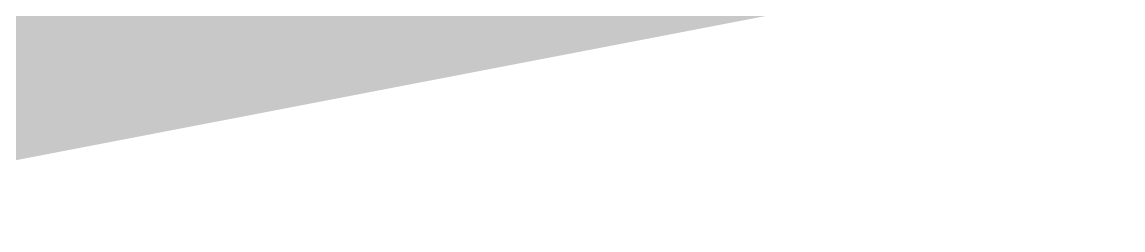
# Model space of a CAD drawing. Header units: metres. Extents: x 326467 to 340077, y 1811030 to 1824953.
# Drawn here: x 329388.256 to 329392.816, y 1812701.78 to 1812702.64 of the extents above; entities that cross this region are included whole.
import ezdxf

# ---------------------------------------------------------------- set-up
doc = ezdxf.new("R2010")
doc.units = ezdxf.units.M
doc.header["$MEASUREMENT"] = 0
doc.layers.add('SURVEY PLOT BOUNDARY', color=35, linetype='Continuous')

# ---------------------------------------------------------------- blocks, each defined once
blk = doc.blocks.new('16')
at = {"layer": 'SURVEY PLOT BOUNDARY', "lineweight": 18, "const_width": 0.6064}
blk.add_lwpolyline([(329525.8642, 1812870.1036), (329484.8472, 1812793.5971), (329403.3122, 1812705.2734), (329383.0688, 1812701.3863), (329382.9752, 1812689.2571), (329325.8507, 1812620.9615), (329301.4714, 1812604.9764), (329285.1768, 1812588.9289), (329260.7975, 1812572.9437), (329224.1972, 1812544.923), (329191.7641, 1812533.0433), (329135.1388, 1812529.437), (329082.5248, 1812521.7564), (328901.1458, 1812591.8923)], dxfattribs=at)
blk.add_lwpolyline([(329528.6899, 1812712.3925), (329520.5427, 1812704.3688), (329524.3979, 1812680.0792), (329442.9565, 1812603.8846), (329418.6707, 1812600.0287), (329398.3337, 1812584.0124), (329329.238, 1812536.0258), (329308.901, 1812520.0095), (329284.74, 1812532.3259), (329260.7975, 1812572.9437), (329285.1768, 1812588.9289), (329301.4714, 1812604.9764), (329325.8507, 1812620.9615), (329382.9752, 1812689.2571), (329383.0688, 1812701.3863), (329403.3122, 1812705.2734), (329415.2211, 1812676.8783), (329451.6965, 1812688.7268), (329447.7789, 1812704.9303), (329464.0423, 1812716.9347), (329480.1807, 1812712.7669), (329516.7499, 1812736.7446)], close=True, dxfattribs=at)

msp = doc.modelspace()

# ---------------------------------------------------------------- block references
msp.add_blockref('16', (0, 0))

doc.saveas('drawing.dxf')
